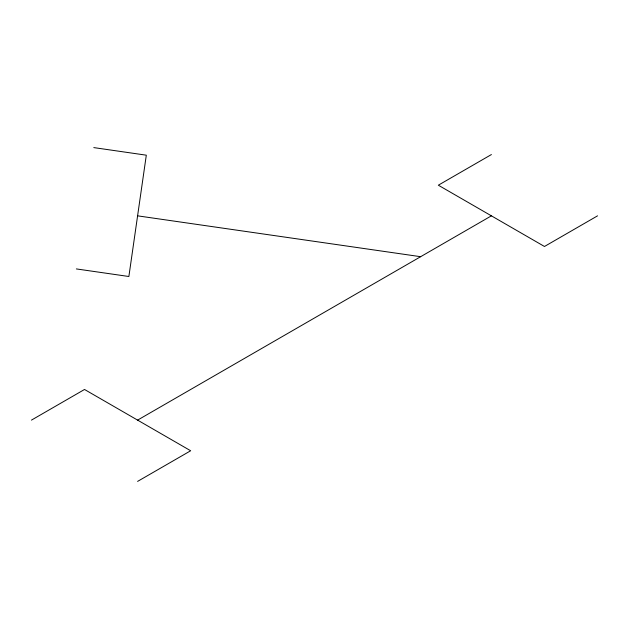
<?xml version="1.0" encoding="UTF-8"?>
<svg xmlns="http://www.w3.org/2000/svg" width="629" height="629" viewBox="0 0 629 629"><rect width="100%" height="100%" fill="white"/><g stroke="black" fill="none" stroke-linecap="round" stroke-linejoin="round"><path stroke-width="0.94" d="M31.45 420.117L84.522 389.477L190.666 450.757L137.594 481.397M491.406 154.561L438.334 185.201L544.478 246.482L597.55 215.841M137.594 420.117L491.406 215.841M93.792 147.603L146.313 155.182L128.874 276.501L76.345 268.921M137.594 215.841L420.644 256.695"/></g></svg>
